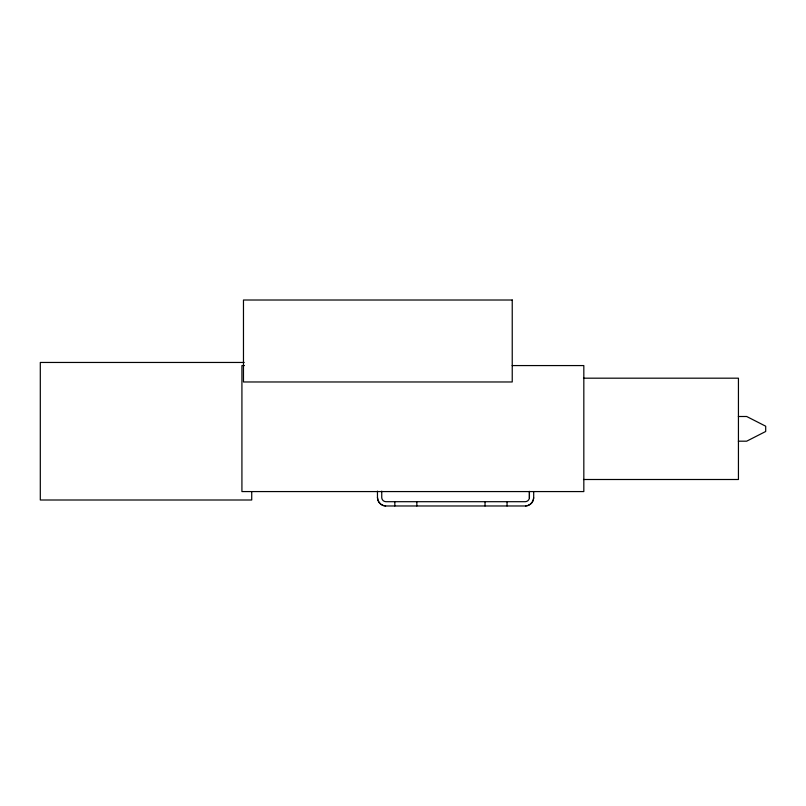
<?xml version="1.0" encoding="UTF-8"?>
<svg xmlns="http://www.w3.org/2000/svg" width="806" height="806" viewBox="0 0 806 806"><rect width="100%" height="100%" fill="white"/><g stroke="black" fill="none" stroke-linecap="round" stroke-linejoin="round"><path stroke-width="1.21" d="M529.401 497.836L529.401 491.69M377.46 491.126L377.47 497.836A8.564 8.564 0 0 0 385.6 505.977L525.562 505.977A8.564 8.564 0 0 0 533.693 497.836L533.693 491.69M244.178 362.458L40.3 362.458L40.3 500.002L251.724 500.002L251.724 491.589M244.43 365.571L241.921 365.571L241.921 491.569L583.826 491.569L583.826 365.571L512.173 365.571M583.473 378.185L738.437 378.185L738.437 479.499L583.473 479.499M738.346 416.5L746.678 416.5L765.7 426.203L765.7 431.482L746.678 441.184L738.346 441.184M529.421 491.348L529.421 497.423A4.282 4.282 0 0 1 525.351 501.695L385.812 501.695A4.282 4.282 0 0 1 381.742 497.423L381.742 491.126M507.045 501.705L507.045 505.987M485.031 501.705L485.031 505.987M416.843 501.705L416.843 505.987M394.829 501.705L394.829 505.987M385.6 505.977A8.564 8.564 0 0 1 377.46 497.423M533.693 497.836A8.564 8.564 0 0 1 525.562 505.977M512.233 300.013L243.472 300.013L243.472 381.973L512.233 381.973L512.233 300.013"/></g></svg>
